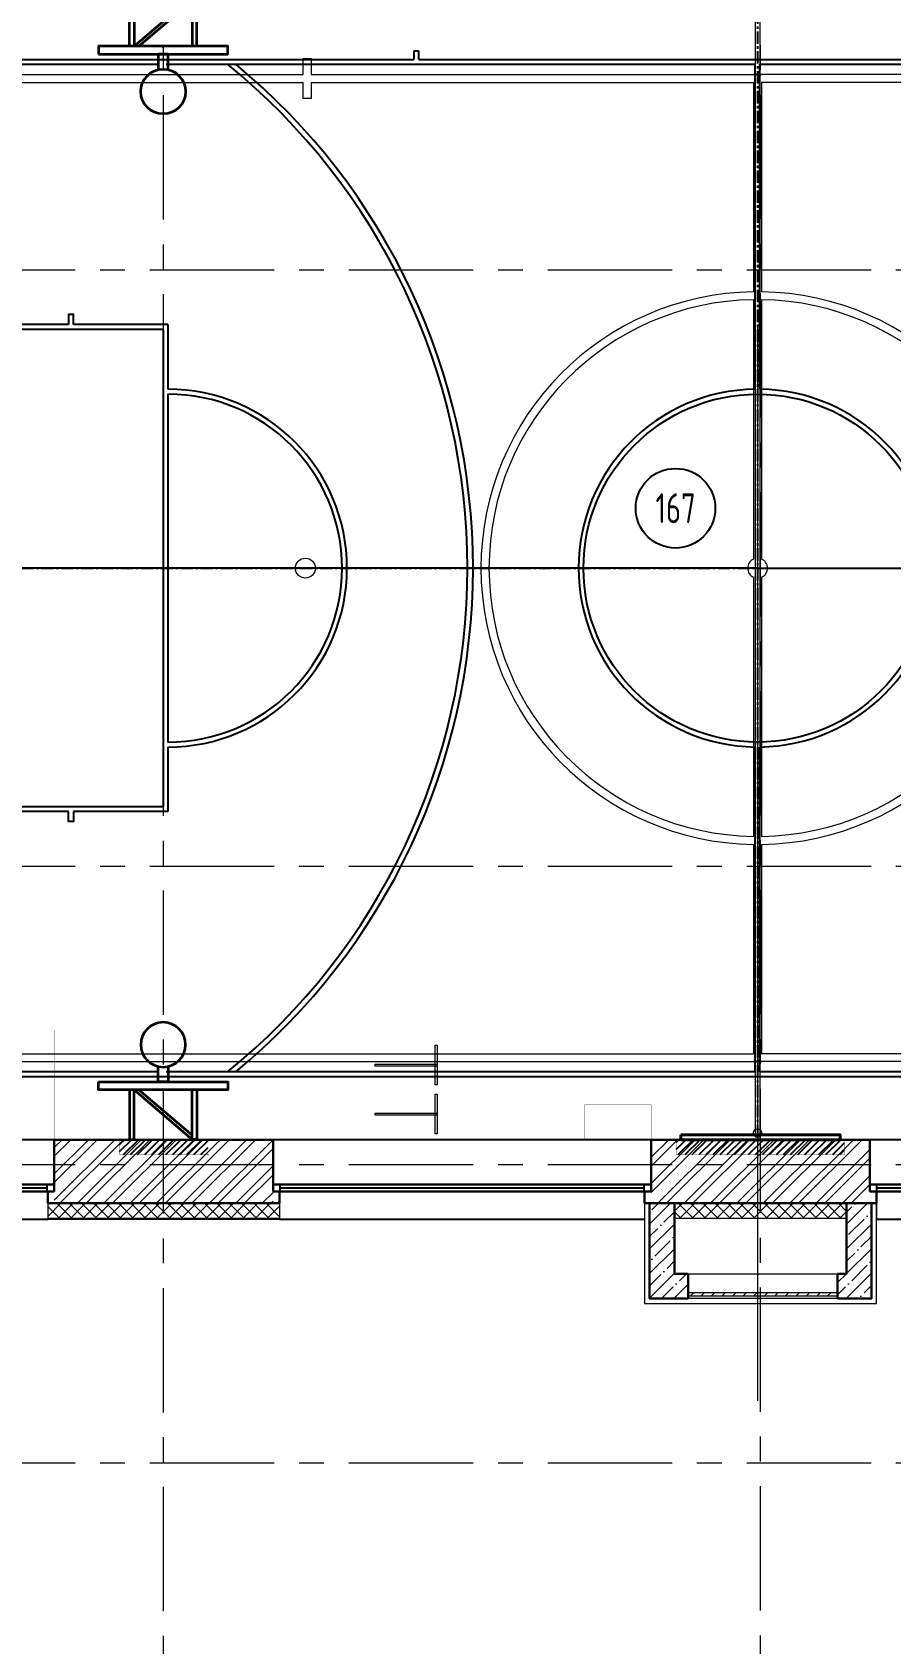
# Model space of a CAD drawing. Header units: millimetres. Extents: x -13407 to 8063098, y -2635 to 109271.
# Drawn here: x 34254 to 42884, y 55574 to 71786 of the extents above; entities that cross this region are included whole.
import ezdxf
from ezdxf.enums import TextEntityAlignment as Align

# ---------------------------------------------------------------- set-up
doc = ezdxf.new("R2010")
doc.units = ezdxf.units.MM
doc.linetypes.add('CENTER', pattern=[2, 1.25, -0.25, 0.25, -0.25])
doc.layers.get('Defpoints').update_dxf_attribs({"color": 6})
for name, color, linetype, lineweight in [('_0', 250, 'Continuous', 9), ('АР_Маркер экспликации', 239, 'Continuous', 13), ('АР_МосжилНии_Стены', 202, 'Continuous', 30), ('АР_Навесной фасад', 5, 'Continuous', 5), ('АР_Номер помещения', 1, 'Continuous', 25), ('АР_Оси', 193, 'Continuous', 9), ('АР_Помещения_площадь', 19, 'Continuous', 9), ('АР_Сущ Несущая стена', 202, 'Continuous', 30), ('АР_Утеплитель', 250, 'Continuous', 9), ('АР_Штриховка кирпич', 250, 'Continuous', 9), ('АР_Штриховка монолит', 250, 'Continuous', 9), ('ТХ_мебель передв', 250, 'Continuous', 13), ('ТХ_разметка минифутбол', 7, 'Continuous', 9)]:
    doc.layers.add(name, color=color, linetype=linetype, lineweight=lineweight)
for name, color, linetype in [('АР_новое окно', 160, 'Continuous'), ('ТХ_обор_спорт', 5, 'Continuous'), ('ТХ_разметка баскетбол', 7, 'Continuous'), ('ТХ_спорт_разметка', 2, 'Continuous')]:
    doc.layers.add(name, color=color, linetype=linetype)
doc.layers.add('ТХ_Задание КР', color=7, linetype='Continuous', true_color=0x9a5430)
doc.layers.get('АР_Маркер экспликации').off()
doc.styles.add('ISOCPEUR', font='isocpeur.ttf', dxfattribs={"width": 0.7})
doc.styles.get("Standard").update_dxf_attribs({"font": 'arial.ttf'})
pattern_1 = [(45, (-951809.71, 109221.18), (-132.58252, 132.58252), []), (45, (-951721.32, 109221.18), (-132.58252, 132.58252), [])]

# ---------------------------------------------------------------- blocks, each defined once
blk = doc.blocks.new('*U14')
at = {"layer": 'АР_новое окно', "color": 253, "lineweight": 20}
for p, q in [((0, 3800), (-70, 3800)), ((0, 0), (-70, 0))]:
    blk.add_line(p, q, dxfattribs=at)
at = {"layer": 'АР_новое окно', "color": 253}
for p, q in [((-70, 3800), (-70, 0)), ((-70, 0), (-70, 3800)), ((0, 3730), (-70, 3730)), ((-35, 3730), (-35, 70)), ((0, 3800), (0, 0)), ((0, 70), (-70, 70))]:
    blk.add_line(p, q, dxfattribs=at)
blk = doc.blocks.new('блок новое окно')
at = {"layer": 'АР_Навесной фасад', "color": 253, "ltscale": 100}
for points in [[(65, -640), (65, -800)], [(3735, -640), (3735, -800)]]:
    blk.add_lwpolyline(points, dxfattribs=at)
at = {"layer": 'АР_новое окно', "color": 253, "ltscale": 100}
for p, q in [((3800, 0), (0, 0)), ((3735, -521), (0, -521))]:
    blk.add_line(p, q, dxfattribs=at)
blk.add_lwpolyline([(65, -800), (3735, -800)], dxfattribs=at)
at = {"layer": 'АР_Сущ Несущая стена', "color": 253, "ltscale": 100}
for p, q in [((0, -521), (0, 0)), ((3800, -521), (3800, 0)), ((65, -521), (0, -521)), ((65, -521), (65, -640)), ((3800, -521), (3735, -521)), ((3735, -521), (3735, -640))]:
    blk.add_line(p, q, dxfattribs=at)
at = {"layer": 'АР_новое окно', "color": 253, "ltscale": 100, "xscale": -1, "rotation": 90}
blk.add_blockref('*U14', (3800, -521), dxfattribs=at)
blk = doc.blocks.new('*U538')
at = {"layer": 'Defpoints', "color": 253}
blk.add_line((7602, -7863), (7180, -7863), dxfattribs=at)
at = {"layer": 'АР_Номер помещения', "color": 253}
blk.add_circle((-4362, -1988), 400, dxfattribs=at)
at = {"layer": 'Defpoints', "color": 253, "style": 'ISOCPEUR', "width": 0.7, "flags": 1}
blk.add_attdef('КАТЕГОРИЯ', (-499, -2092), '', height=250, dxfattribs=at)
at = {"layer": 'Defpoints', "color": 253, "style": 'ISOCPEUR', "width": 0.7}
blk.add_attdef('ПЛОЩАДЬ_ПОМЕЩЕНИЯ', text='', height=200, dxfattribs=at).set_placement((7607, -7617), align=Align.MIDDLE_RIGHT)
at = {"layer": 'АР_Номер помещения', "color": 253, "style": 'ISOCPEUR', "width": 0.7}
blk.add_attdef('НОМЕР_ПОМЕЩЕНИЯ', text='', height=300, dxfattribs=at).set_placement((-4362, -1988), align=Align.MIDDLE_CENTER)
at = {"layer": 'АР_Помещения_площадь', "color": 253, "lineweight": 30, "width": 0.7, "flags": 104}
blk.add_attdef('ИМЯ_ПОМЕЩЕНИЯ', text='', height=100, dxfattribs=at).set_placement((158, 1217), align=Align.MIDDLE_CENTER)
blk = doc.blocks.new('У118')
at = {"color": 253, "linetype": 'Continuous', "lineweight": 5, "const_width": 2, "elevation": 0}
blk.add_lwpolyline([(137004, -99398), (137704, -99398), (137704, -99898), (137004, -99898)], close=True, dxfattribs=at)
blk = doc.blocks.new('баскетбол')
at = {"color": 253, "ltscale": 100}
for centre, radius, start, end in [((-8696.6, 0), 6530.6, 309.08868, 50.91132), ((-8688.6, 0), 6578.6, 309.60082, 50.39918)]:
    blk.add_arc(centre, radius, start, end, dxfattribs=at)
at = {"layer": 'ТХ_разметка баскетбол', "color": 253}
for p, q in [((-10976.9, 5068.9), (-5278.9, 5068.9)), ((-5195.1, 5068.9), (725.9, 5068.9)), ((725.9, 1799.8), (725.9, 5068.9)), ((774.1, 1799.8), (774.1, 5068.9)), ((774.1, 5068.9), (6695.1, 5068.9)), ((-6176.6, 2450), (-7026.6, 2450)), ((-5176.9, 2450), (-6126.5, 2450)), ((-5176.9, 2450), (-5176.9, 1800)), ((-5225, 2400), (-10976.9, 2400)), ((-5225, 2400), (-5225, -2400)), ((-5176.9, 1750), (-5176.9, -1750)), ((-5176.9, -1800), (-5176.9, -2450)), ((725.9, -5068.9), (725.9, -1799.8)), ((774.1, -5068.9), (774.1, -1799.8)), ((-5225, -2400), (-10976.9, -2400)), ((-6176.6, -2450), (-7026.6, -2450)), ((-5176.9, -2450), (-6126.5, -2450)), ((-5278.9, -5068.9), (-10976.9, -5068.9)), ((725.9, -5068.9), (-5195.1, -5068.9)), ((6695.1, -5068.9), (774.1, -5068.9))]:
    blk.add_line(p, q, dxfattribs=at)
for points in [[(-2655, 5117), (-2655, 5201.4), (-2705, 5201.4), (-2705, 5117)], [(4205, 5117), (12525, 5117), (12525, -5117), (-11025, -5117), (-11025, 5117), (-2705, 5117)], [(-2655, 5117), (4155, 5117)], [(-6126.5, 2450), (-6126.5, 2550), (-6176.6, 2550), (-6176.6, 2450)], [(-6126.5, -2450), (-6126.5, -2550), (-6176.6, -2550), (-6176.6, -2450)]]:
    blk.add_lwpolyline(points, dxfattribs=at)
blk.add_circle((750, 0), 1750, dxfattribs=at)
for centre, radius, start, end in [((-5176.9, 0), 1800, 270, 90), ((750, 0), 1800, 90.76597, 269.23403), ((750, 0), 1800, 270.76597, 89.23403), ((-5176.9, 0), 1750, 270, 90)]:
    blk.add_arc(centre, radius, start, end, dxfattribs=at)
blk = doc.blocks.new('A$C00b7f25d')
at = {"layer": 'ТХ_разметка минифутбол', "color": 253}
for p, q in [((-444, 10628), (5595, 10628)), ((-34, 10547), (5595, 10547)), ((5675, 10628), (10202, 10628)), ((5675, 10547), (10122, 10547)), ((14650, 10628), (10122, 10628)), ((14650, 10547), (10202, 10547)), ((-444, 698), (10202, 698)), ((-34, 777), (10122, 777)), ((20770, 698), (10122, 698)), ((20359, 777), (10202, 777))]:
    blk.add_line(p, q, dxfattribs=at)
for points in [[(5595, 10628), (5595, 10788), (5675, 10788), (5675, 10628)], [(5675, 10547), (5675, 10387), (5595, 10387), (5595, 10547)], [(5675, 10547), (5675, 10387), (5595, 10387), (5595, 10547)], [(10122, 10628), (10122, 10628)], [(10122, 10547), (10122, 8442)], [(10122, 10547), (10122, 8442)], [(10202, 10547), (10202, 8442)], [(10202, 10628), (10202, 10628)], [(10202, 10547), (10202, 8442)], [(10122, 8363), (10122, 5754)], [(10122, 8363), (10122, 5754)], [(10202, 8363), (10202, 5754)], [(10122, 5571), (10122, 2963)], [(10122, 5571), (10122, 2963)], [(10202, 5571), (10202, 2963)], [(10202, 5571), (10202, 2963)], [(10122, 2883), (10122, 777)], [(10122, 2883), (10122, 777)], [(10202, 2883), (10202, 777)], [(10202, 2883), (10202, 777)], [(10122, 698), (10122, 697)], [(10122, 698), (10122, 697)], [(10202, 698), (10202, 697)], [(10202, 698), (10202, 697)]]:
    blk.add_lwpolyline(points, dxfattribs=at)
blk.add_circle((5617, 5662), 100, dxfattribs=at)
for centre, radius, start, end in [((10162, 5662), 2780, 90.8208, 269.1789), ((10163, 5662), 2780, 270.8211, 89.1792), ((10163, 5663), 2700, 90.8545, 269.1452), ((10162, 5663), 2700, 270.8548, 89.1455), ((10163, 5662), 100, 113.5709, 246.4289), ((10163, 5662), 100, 113.5855, 246.4148), ((10163, 5662), 100, 293.5711, 66.4291), ((10163, 5662), 100, 293.5852, 66.4145)]:
    blk.add_arc(centre, radius, start, end, dxfattribs=at)
blk = doc.blocks.new('ферма тренир')
at = {"color": 253, "lineweight": 35}
for p, q in [((822522, -87224), (823102, -86724)), ((822805, -86724), (822819, -86724)), ((822812, -86730), (822812, -86717)), ((822567, -87224), (823102, -86768)), ((822812, -87219), (822812, -87232)), ((822805, -87225), (822818, -87225))]:
    blk.add_line(p, q, dxfattribs=at)
for points in [[(822472, -87224), (822472, -86724), (822522, -86724), (822522, -87224)], [(823152, -87224), (823152, -86724), (823102, -86724), (823102, -87224)], [(822862, -87460), (822862, -87304), (822762, -87304), (822762, -87460)]]:
    blk.add_lwpolyline(points, dxfattribs=at)
blk.add_lwpolyline([(822162, -87304), (823462, -87304), (823462, -87224), (822162, -87224)], close=True, dxfattribs=at)
blk.add_circle((822812, -87679), 225, dxfattribs=at)

msp = doc.modelspace()

# ---------------------------------------------------------------- hatches: boundary and pattern name
at = {"layer": 'АР_Утеплитель', "ltscale": 100}
h = msp.add_hatch(dxfattribs=at)
h.set_pattern_fill('ANSI37', color=253, scale=700)
h.set_pattern_definition([(45, (-941630.03, 108677.145), (-61.871843, 61.871843), []), (135, (-941630.03, 108677.145), (-61.871843, -61.871843), [])])
h.paths.add_polyline_path([(36739.9, 60005), (34409.9, 60005), (34409.9, 59855), (36739.9, 59855)])
h = msp.add_hatch(dxfattribs=at)
h.set_pattern_fill('ANSI37', color=253, scale=700)
h.set_pattern_definition([(45, (-935630.03, 108677.145), (-61.871843, 61.871843), []), (135, (-935630.03, 108677.145), (-61.871843, -61.871843), [])])
h.paths.add_polyline_path([(41219.9, 59855), (41219.9, 60005), (40709.9, 60005), (40709.9, 59855)])
h.paths.add_polyline_path([(42439.8, 60005), (42439.9, 59855)])
h.paths.add_polyline_path([(42439.9, 59855), (42439.9, 60005), (41219.9, 60005), (41219.9, 59855)])
at = {"layer": 'АР_Штриховка кирпич', "ltscale": 100}
h = msp.add_hatch(dxfattribs=at)
h.set_pattern_fill('ANSI32', color=253, scale=500)
h.set_pattern_definition(pattern_1)
h.paths.add_polyline_path([(36674.9, 60645), (34474.9, 60645), (34474.9, 60005), (36674.9, 60005)])
h = msp.add_hatch(dxfattribs=at)
h.set_pattern_fill('ANSI32', color=253, scale=500)
h.set_pattern_definition(pattern_1)
h.paths.add_polyline_path([(42674.9, 60645), (40474.9, 60645), (40474.9, 60005), (42674.9, 60005)])
h = msp.add_hatch(dxfattribs=at)
h.set_pattern_fill('ANSI31', color=253, scale=600)
h.set_pattern_definition([(45, (211803.85, -55205.68), (-53.033009, 53.033009), [])])
h.paths.add_polyline_path([(40848.8, 59107), (42350.3, 59107), (42350.3, 59069.6), (40848.8, 59069.6)])
at = {"layer": 'АР_Штриховка монолит', "ltscale": 100}
h = msp.add_hatch(dxfattribs=at)
h.set_pattern_fill('ANSI35', color=253, scale=700)
h.set_pattern_definition([(45, (211803.85, -55205.68), (-123.74369, 123.74369), []), (45, (211927.6, -55205.68), (-123.74369, 123.74369), [218.75, -43.75, 0, -43.75])])
h.paths.add_polyline_path([(40848.8, 59046.6), (40848.8, 59296.6), (42350.3, 59296.6), (42350.3, 59046.6)], flags=17)
h.paths.add_polyline_path([(42439.9, 59296.6), (40709.9, 59296.6), (40709.9, 60005), (40459.9, 60005), (40459.9, 59046.6), (42689.9, 59046.6), (42689.9, 60005), (42439.9, 60005)])
at = {"layer": 'ТХ_Задание КР', "ltscale": 100, "transparency": 33554636}
h = msp.add_hatch(dxfattribs=at)
h.set_pattern_fill('ANSI31', color=253, scale=400)
h.set_pattern_definition([(45, (211805.223, -66856.977), (-35.355339, 35.355339), [])])
h.paths.add_polyline_path([(35131.3, 60495), (35131.3, 60645), (36021.3, 60645), (36021.3, 60495)])
h = msp.add_hatch(dxfattribs=at)
h.set_pattern_fill('ANSI31', color=253, scale=400)
h.set_pattern_definition([(45, (217803.854, -66857.02), (-35.355339, 35.355339), [])])
h.paths.add_polyline_path([(40729.9, 60494.9), (40729.9, 60645), (42419.9, 60645), (42419.9, 60494.9)])

# ---------------------------------------------------------------- linework, layer by layer
at = {"layer": '_0', "color": 253, "ltscale": 100}
for points in [[(40848.8, 59046.6), (40848.8, 59296.6)], [(42350.3, 59296.6), (42350.3, 59046.6)]]:
    msp.add_lwpolyline(points, dxfattribs=at)
for points in [[(40848.8, 59296.6), (42350.3, 59296.6), (42350.3, 59046.6), (40848.8, 59046.6)], [(40848.8, 59107), (42350.3, 59107), (42350.3, 59069.6), (40848.8, 59069.6)]]:
    msp.add_lwpolyline(points, close=True, dxfattribs=at)
at = {"layer": 'АР_МосжилНии_Стены', "color": 253, "ltscale": 100}
for points in [[(40459.9, 60005), (40459.9, 59046.6), (40848.8, 59046.6)], [(40709.9, 60005), (40709.9, 59296.6), (40848.8, 59296.6)], [(42350.3, 59046.6), (42689.9, 59046.6), (42689.9, 60005)], [(42350.3, 59296.6), (42439.9, 59296.6), (42439.9, 60005)], [(40848.8, 59046.6), (40848.8, 59296.6)], [(42350.3, 59296.6), (42350.3, 59046.6)]]:
    msp.add_lwpolyline(points, dxfattribs=at)
at = {"layer": 'АР_Навесной фасад', "color": 253, "ltscale": 100}
for p, q in [((34409.9, 59855), (36739.9, 59855)), ((34409.9, 59845), (36739.9, 59845)), ((40709.9, 59855), (42439.9, 59855))]:
    msp.add_line(p, q, dxfattribs=at)
at = {"layer": 'АР_Оси', "color": 253, "linetype": 'CENTER', "ltscale": 1000}
for p, q in [((35569.9, 79151.9), (35569.9, 23046.9)), ((41569.9, 79157.5), (41569.9, 23425.1)), ((-12563.8, 69395), (70614.6, 69395)), ((-12563.8, 69395), (70614.6, 69395)), ((-12563.8, 63395), (70614.6, 63395)), ((-12563.8, 60395), (70614.6, 60395)), ((-12563.8, 57395), (70614.6, 57395))]:
    msp.add_line(p, q, dxfattribs=at)
at = {"layer": 'АР_Сущ Несущая стена', "color": 253, "ltscale": 100}
for p, q in [((34474.9, 60645), (36674.9, 60645)), ((40474.9, 60645), (42674.9, 60645)), ((34409.9, 60005), (36739.9, 60005)), ((40409.9, 60005), (42739.9, 60005))]:
    msp.add_line(p, q, dxfattribs=at)
at = {"layer": 'АР_Утеплитель', "color": 253, "ltscale": 0.25}
msp.add_lwpolyline([(40409.9, 60005), (40409.9, 58996.6), (42739.9, 58996.6), (42739.9, 60005)], dxfattribs=at)
at = {"layer": 'ТХ_Задание КР', "color": 253, "ltscale": 100, "const_width": 2}
for points in [[(35131.3, 60495), (35131.3, 60645), (36021.3, 60645), (36021.3, 60495)], [(40729.9, 60494.9), (40729.9, 60645), (42419.9, 60645), (42419.9, 60494.9)]]:
    msp.add_lwpolyline(points, close=True, dxfattribs=at)
at = {"layer": 'ТХ_мебель передв', "color": 253, "ltscale": 100}
for p, q in [((41544.9, 68820.8), (41544.9, 58017.3)), ((42113.9, 66395), (34074.9, 66395))]:
    msp.add_line(p, q, dxfattribs=at)
at = {"layer": 'ТХ_обор_спорт', "color": 253, "linetype": 'CENTER', "ltscale": 100}
for points in [[(41544.9, 72195), (41544.9, 60595)], [(29744.9, 66394.9), (53344.9, 66395)]]:
    msp.add_lwpolyline(points, dxfattribs=at)
at = {"layer": 'ТХ_обор_спорт', "color": 253, "lineweight": 5}
for points in [[(41570.5, 60672.5), (41570.5, 72107.4), (41520.5, 72107.4), (41520.5, 60672.5)], [(41570.6, 60677.5), (41570.6, 72112.4), (41520.6, 72112.4), (41520.6, 60677.5)], [(38304.9, 61595.4), (38324.8, 61595.4), (38324.8, 61195.4), (38304.9, 61195.4)], [(37699.8, 61405.3), (38324.8, 61405.3), (38324.8, 61385.4), (37699.8, 61385.4)], [(38304.9, 61102.5), (38324.8, 61102.5), (38324.8, 60702.5), (38304.9, 60702.5)], [(37699.8, 60912.4), (38324.8, 60912.4), (38324.8, 60892.6), (37699.8, 60892.6)]]:
    msp.add_lwpolyline(points, close=True, dxfattribs=at)
at = {"layer": 'ТХ_обор_спорт', "color": 253, "const_width": 2}
for points in [[(33374.9, 60645), (33374.9, 61745), (34474.9, 61745), (34474.9, 60645)], [(39804.9, 60995), (40474.9, 60995), (40474.9, 60645), (39804.9, 60645)]]:
    msp.add_lwpolyline(points, close=True, dxfattribs=at)
at = {"layer": 'ТХ_обор_спорт', "color": 253, "lineweight": 40}
msp.add_lwpolyline([(40774.9, 60695), (42374.9, 60695), (42374.9, 60645), (40774.9, 60645)], close=True, dxfattribs=at)
at = {"layer": 'ТХ_обор_спорт', "color": 253, "lineweight": 5}
msp.add_circle((41544.9, 60714.4), 40, dxfattribs=at)
at = {"layer": 'ТХ_спорт_разметка', "color": 253, "ltscale": 0.1}
for q in [(28886.4, 66395), (54203.5, 66395)]:
    msp.add_line((41544.9, 66395), q, dxfattribs=at)

# ---------------------------------------------------------------- block references
at = {"color": 253}
for p in [(30674.9, 60645), (36674.9, 60645), (42674.9, 60645)]:
    msp.add_blockref('блок новое окно', p, dxfattribs=at)
at = {"layer": 'АР_Маркер экспликации', "color": 253}
ref = msp.add_blockref('*U538', (45082.5, 68985), dxfattribs=at)
ref.add_attrib('НОМЕР_ПОМЕЩЕНИЯ', '167', dxfattribs={"layer": 'АР_Номер помещения', "color": 253, "height": 300, "style": 'ISOCPEUR', "width": 0.7}).set_placement((40720.9, 66996.8), align=Align.MIDDLE_CENTER)
ref.add_attrib('ПЛОЩАДЬ_ПОМЕЩЕНИЯ', '######', dxfattribs={"layer": 'Defpoints', "color": 253, "height": 200, "style": 'ISOCPEUR', "width": 0.7}).set_placement((52689.8, 61368.5), align=Align.MIDDLE_RIGHT)
at = {"layer": 'ТХ_обор_спорт', "color": 253, "linetype": 'Continuous', "lineweight": 30}
msp.add_blockref('ферма тренир', (-787241.9, 158868.5), dxfattribs=at)
at = {"layer": 'ТХ_обор_спорт', "color": 253, "ltscale": 10}
msp.add_blockref('баскетбол', (40794.9, 66395), dxfattribs=at)
at = {"layer": 'ТХ_обор_спорт', "color": 253, "ltscale": 100}
msp.add_blockref('A$C00b7f25d', (31382.4, 60732.6), dxfattribs=at)
at = {"layer": 'ТХ_обор_спорт', "color": 253, "linetype": 'Continuous', "lineweight": 30, "xscale": -1, "rotation": 180}
msp.add_blockref('ферма тренир', (-787241.9, -26078.5), dxfattribs=at)
at = {"layer": 'ТХ_обор_спорт', "color": 253}
msp.add_blockref('У118', (-100329.5, 160542.9, 0), dxfattribs=at)

doc.saveas('drawing.dxf')
